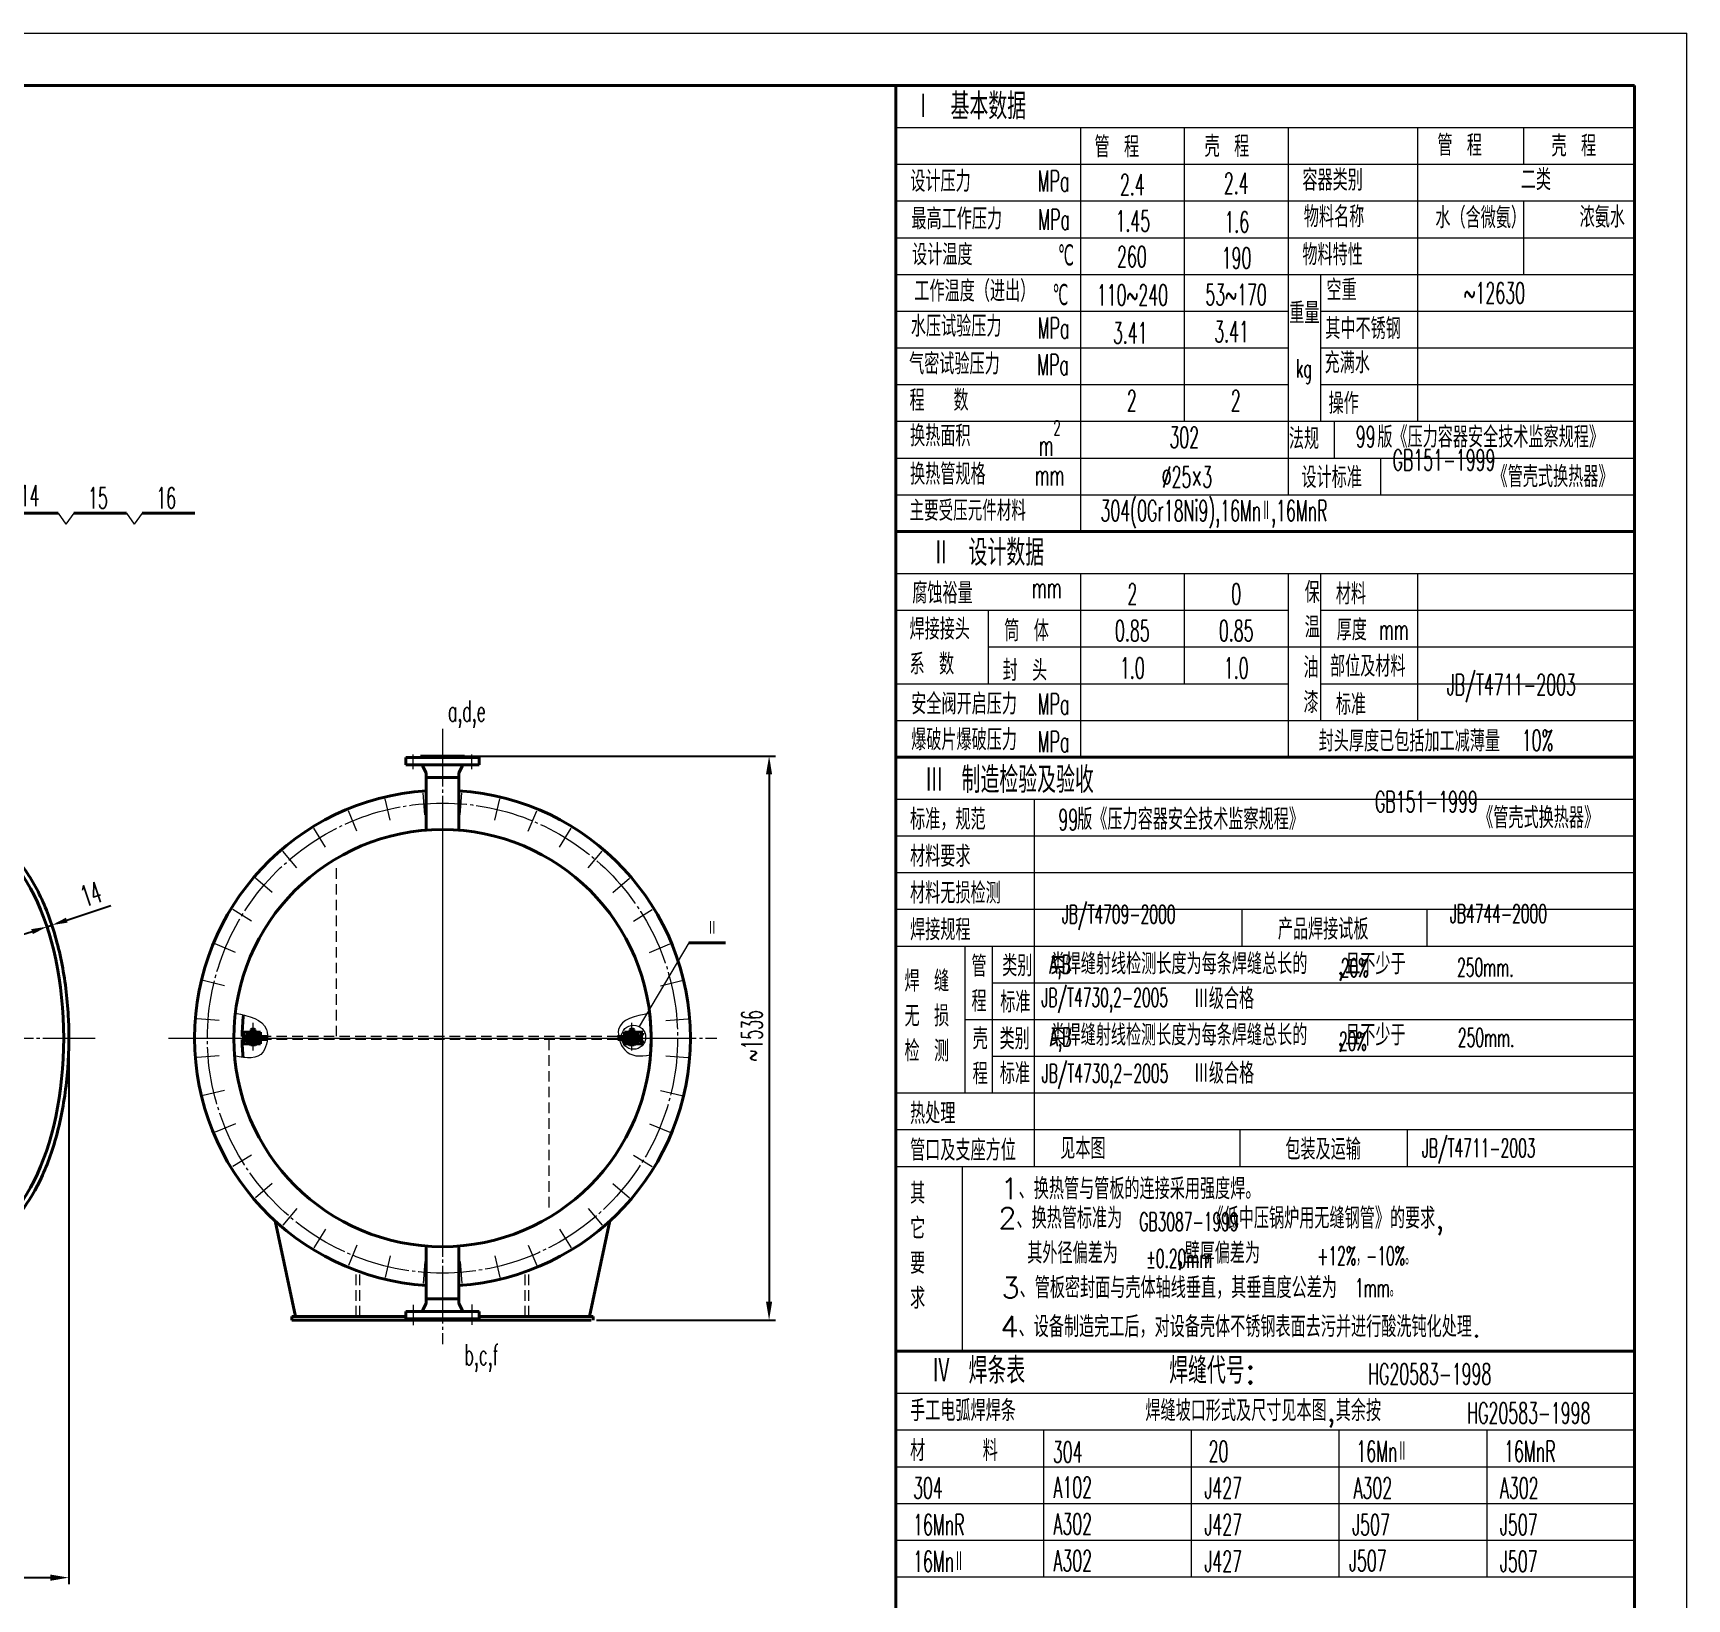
# Model space of a CAD drawing. Header units: millimetres. Extents: x 653 to 3278, y 1219 to 2187.
# Drawn here: x 2962.7 to 3277.9, y 1888.3 to 2186.8 of the extents above; entities that cross this region are included whole.
import ezdxf

# ---------------------------------------------------------------- set-up
doc = ezdxf.new("R2010")
doc.units = ezdxf.units.MM
doc.linetypes.add('JIS_02_2.0', pattern=[3, 2, -1])
doc.linetypes.add('JIS_08_11', pattern=[12.8, 11, -0.6, 0.6, -0.6])
for name, color, linetype, lineweight in [('图层1', 1, 'Continuous', 40), ('图层2', 4, 'JIS_08_11', 20), ('图层3', 2, 'Continuous', 20), ('图层4', 5, 'JIS_02_2.0', 20)]:
    doc.layers.add(name, color=color, linetype=linetype, lineweight=lineweight)
doc.styles.get("Standard").update_dxf_attribs({"font": 'romans.shx', "width": 0.55, "height": 4, "bigfont": 'gbcbig.shx'})
doc.styles.add('数字', font='romans.shx', dxfattribs={"width": 0.55, "height": 4, "bigfont": 'gbcbig.shx'})
doc.styles.add('样式 1', font='romans.shx', dxfattribs={"height": 4, "bigfont": 'gbcbig.shx'})
doc.styles.add('样式 2', font='romans.shx', dxfattribs={"width": 0.55, "height": 4, "bigfont": 'gbcbig.shx'})
doc.styles.add('样式 5', font='romans.shx', dxfattribs={"height": 5, "bigfont": 'gbcbig.shx'})
doc.dimstyles.new('副本 (2)ISO-25', dxfattribs={"dimtxt": 4, "dimasz": 3.5, "dimexe": 1.25, "dimexo": 0.625, "dimgap": 1.25, "dimtad": 1, "dimdsep": 46, "dimtxsty": 'Standard', "dimcen": 2.5, "dimadec": 1, "dimazin": 2, "dimtfac": 1, "dimtmove": 0, "dimatfit": 3, "dimfxl": 1, "dimarcsym": 0})
doc.dimstyles.new('副本 ISO-25', dxfattribs={"dimtxt": 4, "dimasz": 3, "dimexe": 1.25, "dimexo": 0.625, "dimgap": 1.25, "dimtad": 1, "dimdec": 1, "dimtxsty": 'Standard', "dimcen": 2.5, "dimazin": 2, "dimtfac": 1, "dimtdec": 1, "dimtmove": 0, "dimatfit": 3, "dimfxl": 1, "dimarcsym": 0})

# ---------------------------------------------------------------- blocks, each defined once
blk = doc.blocks.new('*D245')
at = {"layer": 'Defpoints', "color": 0}
for p in [(3040.71, 2048.99), (3069.41, 1941.47), (3102.95, 1941.47)]:
    blk.add_point(p, dxfattribs=at)
at = {"layer": '图层3', "color": 0, "lineweight": -2}
for p, q in [((3041.33, 2048.99), (3104.2, 2048.99)), ((3102.95, 2045.49), (3102.95, 1944.97)), ((3070.03, 1941.47), (3104.2, 1941.47))]:
    blk.add_line(p, q, dxfattribs=at)
at = {"layer": '图层3', "color": 0}
for points in [[(3102.36, 2045.49), (3103.53, 2045.49), (3102.95, 2048.99)], [(3102.36, 1944.97), (3103.53, 1944.97), (3102.95, 1941.47)]]:
    blk.add_solid(points, dxfattribs=at)
at = {"layer": '图层3', "color": 0, "insert": (3099.7, 1995.67), "char_height": 4, "attachment_point": 5, "rotation": 90}
blk.add_mtext('~1536', dxfattribs=at)
blk = doc.blocks.new('*D255')
at = {"layer": 'Defpoints', "color": 0}
for p in [(2508.75, 1995.23), (2969.49, 1995.23), (2969.49, 1892.39)]:
    blk.add_point(p, dxfattribs=at)
at = {"layer": '图层3', "color": 0, "lineweight": -2}
for p, q in [((2508.75, 1994.6), (2508.75, 1891.14)), ((2969.49, 1994.6), (2969.49, 1891.14)), ((2512.25, 1892.39), (2965.99, 1892.39))]:
    blk.add_line(p, q, dxfattribs=at)
at = {"layer": '图层3', "color": 0}
for points in [[(2512.25, 1892.97), (2512.25, 1891.8), (2508.75, 1892.39)], [(2965.99, 1892.97), (2965.99, 1891.8), (2969.49, 1892.39)]]:
    blk.add_solid(points, dxfattribs=at)
at = {"layer": '图层3', "color": 0, "insert": (2739.12, 1895.64), "char_height": 4, "attachment_point": 5}
blk.add_mtext('~6580', dxfattribs=at)
blk = doc.blocks.new('*D279')
at = {"layer": 'Defpoints', "color": 0}
for p in [(2965.32, 2016.45), (2966.25, 2016.76), (2966.25, 2016.76)]:
    blk.add_point(p, dxfattribs=at)
at = {"layer": '图层3', "color": 0, "lineweight": -2}
for p, q in [((2969.1, 2017.7), (2977.51, 2020.48)), ((2965.13, 2017.05), (2964.93, 2017.64)), ((2966.06, 2017.35), (2965.86, 2017.95)), ((2962.48, 2015.51), (2959.63, 2014.57)), ((2965.32, 2016.45), (2966.25, 2016.76))]:
    blk.add_line(p, q, dxfattribs=at)
at = {"layer": '图层3', "color": 0}
for points in [[(2968.95, 2018.18), (2969.26, 2017.23), (2966.25, 2016.76)], [(2962.32, 2015.99), (2962.63, 2015.04), (2965.32, 2016.45)]]:
    blk.add_solid(points, dxfattribs=at)
at = {"layer": '图层3', "color": 0, "insert": (2973.71, 2022.65), "char_height": 4, "attachment_point": 5, "rotation": 18.2805}
blk.add_mtext('14', dxfattribs=at)

msp = doc.modelspace()

# ---------------------------------------------------------------- linework, layer by layer
at = {"layer": '图层1'}
for p, q in [((2461.873, 2176.779), (3267.873, 2176.779)), ((3127.078, 2176.779), (3127.078, 1828.533)), ((3267.873, 1602.779), (3267.873, 2176.779)), ((2957.475, 2095.265), (2967.475, 2095.265)), ((2970.475, 2095.265), (2980.475, 2095.265)), ((2980.475, 2095.265), (2970.475, 2095.265)), ((2983.475, 2095.265), (2993.475, 2095.265)), ((2993.475, 2095.265), (2983.475, 2095.265)), ((3127.078, 2091.779), (3267.873, 2091.779)), ((3036.508, 2048.986), (3044.908, 2048.986)), ((3036.508, 2048.986), (3036.508, 2048.706)), ((3044.908, 2048.986), (3044.908, 2048.706)), ((3127.078, 2048.779), (3267.873, 2048.779)), ((3033.708, 2048.706), (3047.708, 2048.706)), ((3033.708, 2047.306), (3033.708, 2048.706)), ((3033.708, 2047.306), (3047.708, 2047.306)), ((3037.552, 2045.852), (3036.972, 2047.067)), ((3037.593, 2034.864), (3037.593, 2045.671)), ((3043.823, 2034.864), (3043.823, 2045.671)), ((3043.864, 2045.852), (3044.444, 2047.067)), ((3047.708, 2047.306), (3047.708, 2048.706)), ((3043.823, 2044.926), (3037.593, 2044.926)), ((3087.671, 2013.355), (3094.671, 2013.355)), ((3004.157, 1995.506), (3002.524, 1995.506)), ((3002.532, 1996.346), (3002.532, 1996.346)), ((3002.604, 1996.206), (3002.534, 1996.206)), ((3004.045, 1996.346), (3002.539, 1996.346)), ((3002.737, 1995.949), (3002.675, 1995.916)), ((3002.864, 1995.506), (3002.864, 1994.946)), ((3004.157, 1995.646), (3003.234, 1995.646)), ((3003.234, 1995.576), (3004.157, 1995.576)), ((3003.552, 1996.066), (3005.673, 1996.066)), ((3003.552, 1996.066), (3003.552, 1995.646)), ((3004.045, 1996.066), (3004.045, 1996.346)), ((3004.157, 1996.066), (3004.157, 1995.226)), ((3004.157, 1994.386), (3004.157, 1995.226)), ((3004.185, 1996.486), (3004.185, 1996.486)), ((3004.185, 1996.486), (3005.04, 1996.486)), ((3004.262, 1996.836), (3004.332, 1996.906)), ((3004.262, 1996.836), (3004.962, 1996.836)), ((3004.262, 1996.836), (3004.262, 1996.486)), ((3004.262, 1994.386), (3004.262, 1996.066)), ((3004.325, 1996.066), (3004.325, 1996.346)), ((3004.332, 1996.906), (3004.892, 1996.906)), ((3004.962, 1996.836), (3004.892, 1996.906)), ((3004.9, 1996.066), (3004.9, 1996.346)), ((3004.9, 1996.066), (3004.9, 1996.346)), ((3004.962, 1996.836), (3004.962, 1996.486)), ((3004.962, 1994.386), (3004.962, 1996.066)), ((3005.04, 1996.486), (3005.04, 1996.486)), ((3005.067, 1996.066), (3005.067, 1995.226)), ((3006.023, 1995.646), (3005.067, 1995.646)), ((3005.067, 1995.576), (3006.023, 1995.576)), ((3005.067, 1995.506), (3007.349, 1995.506)), ((3005.067, 1994.386), (3005.067, 1995.226)), ((3006.023, 1996.346), (3005.18, 1996.346)), ((3005.18, 1996.066), (3005.18, 1996.346)), ((3005.673, 1996.066), (3005.673, 1995.646)), ((3006.023, 1996.346), (3006.023, 1995.506)), ((3074.067, 1995.509), (3076.348, 1995.506)), ((3075.393, 1996.346), (3075.393, 1995.506)), ((3075.393, 1996.346), (3076.236, 1996.346)), ((3075.393, 1995.646), (3076.348, 1995.646)), ((3076.348, 1995.576), (3075.393, 1995.576)), ((3077.864, 1996.066), (3075.743, 1996.066)), ((3075.743, 1996.066), (3075.743, 1995.646)), ((3076.236, 1996.066), (3076.236, 1996.346)), ((3076.348, 1996.066), (3076.348, 1995.226)), ((3076.348, 1994.386), (3076.348, 1995.226)), ((3076.376, 1996.486), (3076.376, 1996.486)), ((3077.231, 1996.486), (3076.376, 1996.486)), ((3076.453, 1996.836), (3076.523, 1996.906)), ((3077.153, 1996.836), (3076.453, 1996.836)), ((3076.453, 1996.836), (3076.453, 1996.486)), ((3076.453, 1994.386), (3076.453, 1996.066)), ((3076.516, 1996.066), (3076.516, 1996.346)), ((3076.516, 1996.066), (3076.516, 1996.346)), ((3077.083, 1996.906), (3076.523, 1996.906)), ((3077.153, 1996.836), (3077.083, 1996.906)), ((3077.091, 1996.066), (3077.091, 1996.346)), ((3077.153, 1996.836), (3077.153, 1996.486)), ((3077.153, 1994.386), (3077.153, 1996.066)), ((3077.231, 1996.486), (3077.231, 1996.486)), ((3077.258, 1996.066), (3077.258, 1995.226)), ((3077.258, 1995.646), (3078.182, 1995.646)), ((3078.182, 1995.576), (3077.258, 1995.576)), ((3077.258, 1995.506), (3078.892, 1995.506)), ((3077.258, 1994.386), (3077.258, 1995.226)), ((3077.371, 1996.346), (3078.902, 1996.346)), ((3077.371, 1996.066), (3077.371, 1996.346)), ((3077.864, 1996.066), (3077.864, 1995.646)), ((3078.552, 1995.506), (3078.552, 1994.946)), ((3078.679, 1995.949), (3078.741, 1995.916)), ((3078.812, 1996.206), (3078.882, 1996.206)), ((3078.883, 1996.346), (3078.883, 1996.346)), ((3004.157, 1994.946), (3002.524, 1994.946)), ((3002.532, 1994.106), (3002.532, 1994.106)), ((3002.604, 1994.246), (3002.534, 1994.246)), ((3004.045, 1994.106), (3002.539, 1994.106)), ((3002.737, 1994.504), (3002.675, 1994.536)), ((3002.864, 1994.946), (3004.157, 1994.946)), ((3003.234, 1994.876), (3004.157, 1994.876)), ((3004.157, 1994.806), (3003.234, 1994.806)), ((3003.552, 1994.386), (3003.552, 1994.806)), ((3003.552, 1994.386), (3005.673, 1994.386)), ((3004.045, 1994.386), (3004.045, 1994.106)), ((3004.185, 1993.966), (3004.185, 1993.966)), ((3004.185, 1993.966), (3005.04, 1993.966)), ((3004.325, 1994.386), (3004.325, 1994.106)), ((3004.9, 1994.386), (3004.9, 1994.106)), ((3004.9, 1994.386), (3004.9, 1994.106)), ((3005.04, 1993.966), (3005.04, 1993.966)), ((3005.067, 1994.946), (3007.322, 1994.946)), ((3005.067, 1994.876), (3006.023, 1994.876)), ((3006.023, 1994.806), (3005.067, 1994.806)), ((3005.18, 1994.386), (3005.18, 1994.106)), ((3006.023, 1994.106), (3005.18, 1994.106)), ((3005.673, 1994.386), (3005.673, 1994.806)), ((3006.023, 1994.106), (3006.023, 1994.946)), ((3076.348, 1994.946), (3074.094, 1994.946)), ((3075.393, 1994.106), (3075.393, 1994.946)), ((3076.348, 1994.876), (3075.393, 1994.876)), ((3075.393, 1994.806), (3076.348, 1994.806)), ((3075.393, 1994.106), (3076.236, 1994.106)), ((3075.743, 1994.386), (3075.743, 1994.806)), ((3077.864, 1994.386), (3075.743, 1994.386)), ((3076.236, 1994.386), (3076.236, 1994.106)), ((3076.376, 1993.966), (3076.376, 1993.966)), ((3077.231, 1993.966), (3076.376, 1993.966)), ((3076.516, 1994.386), (3076.516, 1994.106)), ((3076.516, 1994.386), (3076.516, 1994.106)), ((3077.091, 1994.386), (3077.091, 1994.106)), ((3077.231, 1993.966), (3077.231, 1993.966)), ((3078.552, 1994.946), (3077.258, 1994.946)), ((3077.258, 1994.946), (3078.892, 1994.946)), ((3078.182, 1994.876), (3077.258, 1994.876)), ((3077.258, 1994.806), (3078.182, 1994.806)), ((3077.371, 1994.386), (3077.371, 1994.106)), ((3077.371, 1994.106), (3078.902, 1994.106)), ((3077.864, 1994.386), (3077.864, 1994.806)), ((3078.679, 1994.504), (3078.741, 1994.536)), ((3078.812, 1994.246), (3078.882, 1994.246)), ((3078.883, 1994.106), (3078.883, 1994.106)), ((3012.708, 1942.166), (3008.804, 1960.374)), ((3068.708, 1942.166), (3072.612, 1960.374)), ((3037.593, 1955.588), (3037.593, 1944.781)), ((3043.823, 1955.588), (3043.823, 1944.781)), ((3043.823, 1945.526), (3037.593, 1945.526)), ((3012.008, 1942.166), (3033.708, 1942.166)), ((3012.008, 1941.466), (3012.008, 1942.166)), ((3033.708, 1943.146), (3047.708, 1943.146)), ((3033.708, 1943.146), (3033.708, 1941.746)), ((3033.708, 1941.746), (3047.708, 1941.746)), ((3036.508, 1941.466), (3036.508, 1941.746)), ((3037.552, 1944.6), (3036.972, 1943.385)), ((3043.864, 1944.6), (3044.444, 1943.385)), ((3044.908, 1941.466), (3044.908, 1941.746)), ((3047.708, 1943.146), (3047.708, 1941.746)), ((3047.708, 1942.166), (3069.408, 1942.166)), ((3069.408, 1941.466), (3069.408, 1942.166)), ((3069.058, 1941.466), (3012.008, 1941.466)), ((3036.508, 1941.466), (3044.908, 1941.466)), ((3127.078, 1935.533), (3267.873, 1935.533))]:
    msp.add_line(p, q, dxfattribs=at)
msp.add_circle((3040.708, 1995.226), 39.76, dxfattribs=at)
for centre, radius, start, end in [((3036.593, 2046.886), 0.42, 25.51387, 90), ((3037.173, 2045.671), 0.42, 0, 25.51387), ((3044.243, 2045.671), 0.42, 154.48613, 180), ((3044.823, 2046.886), 0.42, 90, 154.48613), ((3040.708, 1995.226), 47.25, 93.78002, 266.21998), ((3040.708, 1995.226), 47.25, 273.78002, 86.21998), ((3040.708, 1995.226), 38.185, 173.36291, 179.57986), ((3040.708, 1995.226), 39.76, 355.38362, 6.82243), ((3003.234, 1996.206), 0.7, 180, 270), ((3003.234, 1996.206), 0.63, 180, 270), ((3003.234, 1996.206), 0.56, 207.39225, 270), ((3004.185, 1996.346), 0.14, 90, 180), ((3004.185, 1996.346), 0.14, 0, 90), ((3004.465, 1996.346), 0.14, 90, 180), ((3004.76, 1996.346), 0.14, 360, 90), ((3005.04, 1996.346), 0.14, 90, 180), ((3005.04, 1996.346), 0.14, 0, 90), ((3076.376, 1996.346), 0.14, 90, 180), ((3076.376, 1996.346), 0.14, 0, 90), ((3076.656, 1996.346), 0.14, 90, 180), ((3076.951, 1996.346), 0.14, 0, 90), ((3077.231, 1996.346), 0.14, 90, 180), ((3077.231, 1996.346), 0.14, 0, 90), ((3078.182, 1996.206), 0.7, 270, 0), ((3078.182, 1996.206), 0.63, 270, 0), ((3078.182, 1996.206), 0.56, 270, 332.60775), ((3040.708, 1995.226), 38.185, 180.42014, 185.57629), ((3003.234, 1994.246), 0.7, 90, 180), ((3003.234, 1994.246), 0.63, 90, 180), ((3003.234, 1994.246), 0.56, 90, 152.60775), ((3004.185, 1994.106), 0.14, 180, 270), ((3004.185, 1994.106), 0.14, 270, 360), ((3004.465, 1994.106), 0.14, 180, 270), ((3004.76, 1994.106), 0.14, 270, 360), ((3005.04, 1994.106), 0.14, 180, 270), ((3005.04, 1994.106), 0.14, 270, 360), ((3076.376, 1994.106), 0.14, 180, 270), ((3076.376, 1994.106), 0.14, 270, 0), ((3076.656, 1994.106), 0.14, 180, 270), ((3076.951, 1994.106), 0.14, 270, 0), ((3077.231, 1994.106), 0.14, 180, 270), ((3077.231, 1994.106), 0.14, 270, 360), ((3078.182, 1994.246), 0.7, 0, 90), ((3078.182, 1994.246), 0.63, 0, 90), ((3078.182, 1994.246), 0.56, 27.39225, 90), ((3037.173, 1944.781), 0.42, 334.48613, 0), ((3044.243, 1944.781), 0.42, 180, 205.51387), ((3036.593, 1943.566), 0.42, 270, 334.48613), ((3044.823, 1943.566), 0.42, 205.51387, 270)]:
    msp.add_arc(centre, radius, start, end, dxfattribs=at)
msp.add_ellipse((2949.264, 1995.226), major_axis=(0, 38.5), ratio=0.5, start_param=3.1415927, end_param=6.2831853, dxfattribs=at)
msp.add_open_spline([(2949.264, 1955.746), (2950.285, 1955.746), (2951.307, 1955.895), (2953.312, 1956.478), (2954.296, 1956.913), (2957.063, 1958.558), (2958.766, 1960.113), (2961.864, 1964.029), (2963.261, 1966.391), (2965.674, 1971.753), (2966.689, 1974.752), (2968.272, 1981.175), (2968.84, 1984.597), (2969.492, 1991.617), (2969.576, 1995.215), (2969.251, 2002.323), (2968.844, 2005.833), (2967.566, 2012.512), (2966.695, 2015.68), (2964.548, 2021.447), (2963.272, 2024.045), (2960.387, 2028.487), (2958.779, 2030.331), (2955.774, 2032.742), (2954.434, 2033.519), (2951.812, 2034.475), (2950.538, 2034.706), (2949.264, 2034.706)], degree=3, knots=[3.1415927, 3.1415927, 3.1415927, 3.1415927, 3.2860654, 3.2860654, 3.4305382, 3.4305382, 3.7051034, 3.7051034, 3.9796686, 3.9796686, 4.2542338, 4.2542338, 4.528799, 4.528799, 4.8033642, 4.8033642, 5.0779294, 5.0779294, 5.3524946, 5.3524946, 5.6270598, 5.6270598, 5.901625, 5.901625, 6.1029622, 6.1029622, 6.2831853, 6.2831853, 6.2831853, 6.2831853], dxfattribs=at)
at = {"layer": '图层2'}
for p, q in [((3040.708, 2054.198), (3040.708, 1936.884)), ((3035.108, 2046.504), (3035.108, 2049.304)), ((3046.308, 2046.504), (3046.308, 2049.304)), ((3030.739, 2036.752), (3029.761, 2040.825)), ((3037.357, 2037.8), (3037.029, 2041.976)), ((3044.059, 2037.8), (3044.387, 2041.976)), ((3050.677, 2036.752), (3051.655, 2040.825)), ((3024.365, 2034.681), (3022.762, 2038.551)), ((3040.708, 2036.911), (3040.708, 1953.541)), ((3057.051, 2034.681), (3058.654, 2038.551)), ((3018.394, 2031.638), (3016.205, 2035.211)), ((3063.021, 2031.638), (3065.21, 2035.211)), ((3012.973, 2027.7), (3010.252, 2030.885)), ((3068.443, 2027.7), (3071.164, 2030.885)), ((3008.235, 2022.961), (3005.049, 2025.682)), ((3073.181, 2022.961), (3076.367, 2025.682)), ((3004.296, 2017.54), (3000.724, 2019.729)), ((3077.12, 2017.54), (3080.692, 2019.729)), ((3001.253, 2011.569), (2997.383, 2013.172)), ((3080.162, 2011.569), (3084.033, 2013.172)), ((2999.183, 2005.196), (2995.109, 2006.174)), ((3082.233, 2005.196), (3086.307, 2006.174)), ((2998.134, 1998.577), (2993.958, 1998.906)), ((3083.282, 1998.577), (3087.458, 1998.906)), ((2503.754, 1995.226), (2974.494, 1995.226)), ((2988.458, 1995.226), (3092.958, 1995.226)), ((2999.022, 1995.226), (3082.394, 1995.226)), ((3004.612, 1992.862), (3004.612, 1998.105)), ((3073.935, 1995.226), (3078.903, 1995.226)), ((3076.803, 1992.862), (3076.803, 1998.105)), ((2998.134, 1991.876), (2993.958, 1991.547)), ((3083.282, 1991.876), (3087.458, 1991.547)), ((2999.183, 1985.257), (2995.109, 1984.279)), ((3082.233, 1985.257), (3086.307, 1984.279)), ((3001.253, 1978.884), (2997.383, 1977.28)), ((3080.162, 1978.884), (3084.033, 1977.28)), ((3004.296, 1972.913), (3000.724, 1970.724)), ((3077.12, 1972.913), (3080.692, 1970.724)), ((3008.235, 1967.491), (3005.049, 1964.771)), ((3073.181, 1967.491), (3076.367, 1964.771)), ((3012.973, 1962.753), (3010.252, 1959.567)), ((3068.443, 1962.753), (3071.164, 1959.567)), ((3018.394, 1958.814), (3016.205, 1955.242)), ((3063.021, 1958.814), (3065.21, 1955.242)), ((3024.365, 1955.772), (3022.762, 1951.901)), ((3057.051, 1955.772), (3058.654, 1951.901)), ((3030.739, 1953.701), (3029.761, 1949.627)), ((3037.357, 1952.653), (3037.029, 1948.476)), ((3044.059, 1952.653), (3044.387, 1948.476)), ((3050.677, 1953.701), (3051.655, 1949.627)), ((3035.108, 1944.403), (3035.108, 1940.488)), ((3046.308, 1944.456), (3046.308, 1940.556))]:
    msp.add_line(p, q, dxfattribs=at)
msp.add_circle((3040.708, 1995.226), 44.8, dxfattribs=at)
at = {"layer": '图层3'}
for p, q in [((2436.873, 2186.779), (3277.873, 2186.779)), ((3277.873, 1592.779), (3277.873, 2186.779)), ((3127.078, 2168.779), (3267.873, 2168.779)), ((3162.277, 2168.86), (3162.277, 2091.779)), ((3182.076, 2168.86), (3182.076, 2112.779)), ((3201.876, 2168.86), (3201.876, 2098.779)), ((3226.515, 2168.86), (3226.515, 2112.779)), ((3246.754, 2168.86), (3246.754, 2161.779)), ((3127.078, 2161.779), (3267.873, 2161.779)), ((3127.187, 2154.779), (3267.981, 2154.779)), ((3246.754, 2154.779), (3246.754, 2140.779)), ((3127.078, 2147.779), (3267.873, 2147.779)), ((3127.078, 2140.779), (3267.873, 2140.779)), ((3208.035, 2140.779), (3208.035, 2112.779)), ((3127.078, 2133.779), (3201.876, 2133.779)), ((3208.12, 2133.779), (3267.958, 2133.779)), ((3126.983, 2126.779), (3201.78, 2126.779)), ((3208.035, 2126.779), (3267.873, 2126.779)), ((3126.983, 2119.779), (3201.78, 2119.779)), ((3208.068, 2119.779), (3267.906, 2119.779)), ((3127.078, 2112.779), (3201.876, 2112.779)), ((3201.876, 2112.779), (3267.873, 2112.779)), ((3210.675, 2112.779), (3210.675, 2105.779)), ((3127.078, 2105.779), (3267.873, 2105.779)), ((3219.475, 2105.779), (3219.475, 2098.779)), ((3127.078, 2098.779), (3267.873, 2098.779)), ((2967.475, 2095.265), (2968.933, 2093.189)), ((2970.475, 2095.265), (2968.933, 2093.189)), ((2980.475, 2095.265), (2981.933, 2093.189)), ((2983.475, 2095.265), (2981.933, 2093.189)), ((3127.078, 2083.779), (3182.076, 2083.779)), ((3162.277, 2083.779), (3162.277, 2048.779)), ((3182.076, 2083.779), (3267.873, 2083.779)), ((3182.076, 2083.779), (3182.076, 2062.779)), ((3201.876, 2083.779), (3201.876, 2048.779)), ((3208.035, 2083.779), (3208.035, 2055.779)), ((3226.515, 2083.779), (3226.515, 2055.779)), ((3127.078, 2076.807), (3201.876, 2076.807)), ((3144.678, 2076.779), (3144.678, 2062.683)), ((3208.035, 2076.807), (3267.873, 2076.807)), ((3144.678, 2069.779), (3267.873, 2069.779)), ((3127.078, 2062.779), (3201.876, 2062.779)), ((3208.035, 2062.779), (3267.873, 2062.779)), ((3127.078, 2055.779), (3267.873, 2055.779)), ((3127.078, 2040.779), (3267.873, 2040.779)), ((3153.477, 2040.779), (3153.477, 1977.779)), ((3127.078, 2033.779), (3267.873, 2033.779)), ((3127.078, 2026.779), (3267.873, 2026.779)), ((3127.078, 2019.779), (3267.873, 2019.779)), ((3193.076, 2019.779), (3193.076, 2012.779)), ((3228.275, 2019.779), (3228.275, 2012.779)), ((3087.671, 2013.355), (3078.163, 1997.452)), ((3127.078, 2012.779), (3267.873, 2012.779)), ((3140.278, 2012.779), (3140.278, 1984.779)), ((3145.558, 1984.779), (3145.558, 2012.779)), ((3145.558, 2005.779), (3267.873, 2005.779)), ((3140.278, 1998.779), (3267.873, 1998.779)), ((3004.367, 1994.386), (3004.367, 1996.836)), ((3004.857, 1994.386), (3004.857, 1996.836)), ((3076.558, 1994.386), (3076.558, 1996.836)), ((3077.048, 1994.386), (3077.048, 1996.836)), ((3145.558, 1991.779), (3267.873, 1991.779)), ((3127.078, 1984.779), (3267.873, 1984.779)), ((3127.078, 1977.779), (3267.873, 1977.779)), ((3153.477, 1977.779), (3153.477, 1970.779)), ((3192.692, 1977.779), (3192.692, 1970.779)), ((3224.527, 1977.779), (3224.527, 1970.779)), ((3127.078, 1970.779), (3267.873, 1970.779)), ((3139.744, 1970.779), (3139.744, 1935.533)), ((3127.078, 1927.533), (3267.873, 1927.533)), ((3127.078, 1920.533), (3267.873, 1920.533)), ((3155.237, 1920.533), (3155.237, 1892.533)), ((3183.396, 1920.533), (3183.396, 1892.533)), ((3211.555, 1920.533), (3211.555, 1892.533)), ((3239.714, 1920.533), (3239.714, 1892.533)), ((3127.078, 1913.533), (3267.873, 1913.533)), ((3127.078, 1906.533), (3267.873, 1906.533)), ((3127.078, 1899.533), (3267.873, 1899.533)), ((3127.078, 1892.533), (3267.873, 1892.533))]:
    msp.add_line(p, q, dxfattribs=at)
msp.add_circle((3077.111, 1995.397), 2.308, dxfattribs=at)
for points, knots in [([(3001.229, 1999.949), (3003.882, 1999.463), (3008.054, 1998.528), (3006.878, 1991.051), (3003.4, 1991.248), (3001.091, 1991.852)], [0.5950814, 0.5950814, 0.5950814, 0.5950814, 10.2059202, 16.3474042, 24.8668447, 24.8668447, 24.8668447, 24.8668447]), ([(3080.186, 1999.949), (3077.395, 1999.443), (3073.123, 1998.506), (3075.248, 1991.715), (3078.363, 1991.641), (3080.339, 1992.026)], [0.5671176, 0.5671176, 0.5671176, 0.5671176, 10.2059202, 15.9975705, 23.613229, 23.613229, 23.613229, 23.613229])]:
    msp.add_open_spline(points, degree=3, knots=knots, dxfattribs=at)
at = {"layer": '图层4'}
for p, q in [((3020.433, 2027.584), (3020.433, 1995.506)), ((3074.067, 1995.509), (3007.349, 1995.506)), ((3074.094, 1994.946), (3007.322, 1994.946)), ((3060.983, 1994.946), (3060.983, 1962.869)), ((3024.258, 1942.166), (3024.258, 1950.932)), ((3024.958, 1942.166), (3024.958, 1950.679)), ((3056.458, 1942.166), (3056.458, 1950.679)), ((3057.158, 1942.166), (3057.158, 1950.932))]:
    msp.add_line(p, q, dxfattribs=at)

# ---------------------------------------------------------------- texts
at = {"layer": '图层3'}
for s, insert, char_height, width, attachment_point, style in [(' Ⅰ 基本数据', (3127.078, 2172.82), 5, 70.39731, 4, '样式 5'), (' MPa', (3156.41, 2158.555), 4, 19.7992, 5, '样式 2'), ('2.4', (3172.177, 2157.914), 4, 19.7992, 5, '样式 2'), ('2.4', (3191.976, 2158.119), 4, 19.7992, 5, '样式 2'), (' MPa', (3156.518, 2151.248), 4, 19.7992, 5, '样式 2'), ('1.45', (3172.285, 2150.934), 4, 19.7992, 5, '样式 2'), ('1.6', (3192.084, 2150.752), 4, 19.7992, 5, '样式 2'), (' {\\F|c134;℃}', (3158.774, 2144.465), 4, 19.7992, 5, '样式 2'), ('260', (3172.094, 2144.163), 4, 19.7992, 5, '样式 2'), ('190', (3192.034, 2143.918), 4, 19.7992, 5, '样式 2'), (' ℃', (3157.731, 2136.92), 4, 19.7992, 5, '样式 2'), ('110~240', (3172.196, 2136.848), 4, 19.7992, 5, '样式 2'), ('53~170', (3191.946, 2136.928), 4, 19.7992, 5, '样式 2'), ('~12630', (3241.166, 2137.247), 4, 19.7992, 5, '样式 2'), (' MPa', (3156.41, 2130.554), 4, 19.7992, 5, '样式 2'), ('3.41', (3171.783, 2129.621), 4, 19.7992, 5, '样式 2'), ('3.41', (3191.092, 2129.848), 4, 19.7992, 5, '样式 2'), (' MPa', (3156.314, 2123.554), 4, 19.7992, 5, '样式 2'), ('{\\F|c134;kg}', (3204.888, 2122.298), 3.52, 6.16928, 5, '样式 2'), ('2', (3172.081, 2116.699), 4, 19.7992, 5, '样式 2'), ('2', (3191.88, 2116.699), 4, 19.7992, 5, '样式 2'), ('m{\\H0.7x;\\S2^ ;}', (3156.41, 2109.554), 4, 19.7992, 5, '样式 2'), (' 99', (3215.903, 2109.859), 4, 19.7992, 5, '样式 2'), ('302', (3182.076, 2109.699), 4, 19.7992, 5, '样式 2'), (' GB151-1999', (3231.578, 2105.415), 4, 19.7992, 5, '样式 2'), ('mm', (3156.41, 2102.554), 4, 19.7992, 5, '样式 2'), ('%%C25{\\F|c134;×}3', (3182.588, 2102.163), 4, 19.7992, 5, '样式 2'), ('\\pt63.36;304(0Gr18Ni9),16MnⅡ,16MnR', (3187.738, 2095.082), 4, 52.79022, 5, '样式 2'), ('  Ⅱ 设计数据', (3127.078, 2087.739), 5, 55, 4, '样式 5'), (' mm', (3155.127, 2081.084), 4, 19.7992, 5, '样式 2'), ('2', (3172.177, 2079.887), 4, 19.7992, 5, '样式 2'), ('0', (3191.976, 2079.887), 4, 19.7992, 5, '样式 2'), ('0.85', (3172.177, 2072.859), 4, 19.7992, 5, '样式 2'), ('0.85', (3191.976, 2072.859), 4, 19.7992, 5, '样式 2'), ('{\\H1x;mm}', (3222.029, 2073.112), 4, 19.7992, 5, '样式 2'), ('1.0', (3172.177, 2065.763), 4, 19.7992, 5, '样式 2'), ('1.0', (3191.976, 2065.763), 4, 19.7992, 5, '样式 2'), (' JB/T4711-2003', (3244.404, 2061.939), 4, 19.7992, 5, '样式 2'), ('a,d,e', (3041.754, 2059.588), 4, 29.23843, 1, '数字'), (' MPa', (3156.41, 2058.883), 4, 19.7992, 5, '样式 2'), (' MPa', (3156.41, 2051.714), 4, 19.7992, 5, '样式 2'), ('{\\F|c134;10%}', (3249.416, 2051.978), 4, 19.7992, 5, '样式 2'), ('  Ⅲ 制造检验及验收', (3125.757, 2044.431), 5, 70.39731, 4, '样式 5'), (' GB151-1999', (3228.217, 2040.268), 4, 19.7992, 5, '样式 2'), (' 99', (3159.211, 2036.887), 4, 19.7992, 5, '样式 2'), (' JB/T4709-2000', (3169.57, 2018.236), 3.52, 19.7992, 5, '样式 2'), (' JB4744-2000', (3241.289, 2018.939), 3.52, 19.7992, 5, '样式 2'), ('Ⅱ', (3091.083, 2017.645), 2.8, 9.3583, 1, '样式 1'), (' JB/T4730,2-2005', (3153.515, 2002.365), 3.52, 57.2, 4, '样式 2'), (' JB/T4730,2-2005', (3153.567, 1987.926), 3.52, 57.2, 4, '样式 2'), ('%%P0.20mm', (3174.825, 1953.226), 3.52, 54.44267, 4, '样式 2'), ('+12%，-10%。', (3207.392, 1953.671), 3.52, 54.44267, 4, '样式 2'), ('1mm。', (3214.617, 1947.638), 3.52, 54.44267, 4, '样式 2'), ('b,c,f', (3044.905, 1936.863), 4, 28.73066, 1, '数字'), ('HG20583-1998', (3228.861, 1931.223), 4, 31.95063, 5, '样式 2'), ('HG20583-1998', (3247.745, 1923.759), 4, 27.25251, 5, '样式 2'), ('304', (3157.03, 1916.368), 4, 28.15896, 4, '样式 2'), ('{\\H1x;20}', (3186.714, 1916.477), 4, 28.15896, 4, '样式 2'), ('16MnⅡ', (3214.873, 1916.477), 4, 28.15896, 4, '样式 2'), ('16MnR', (3243.032, 1916.477), 4, 28.15896, 4, '样式 2'), ('304', (3130.396, 1909.477), 4, 28.15896, 4, '样式 2'), ('A102', (3157.155, 1909.613), 4, 28.15896, 4, '样式 2'), ('{\\H1x;J427}', (3185.927, 1909.502), 4, 28.15896, 4, '样式 2'), ('A302', (3214.347, 1909.491), 4, 28.15896, 4, '样式 2'), ('A302', (3242.245, 1909.502), 4, 28.15896, 4, '样式 2'), ('16MnR', (3130.396, 1902.477), 4, 28.15896, 4, '样式 2'), ('A302', (3157.155, 1902.613), 4, 28.15896, 4, '样式 2'), ('{\\H1x;J427}', (3185.927, 1902.502), 4, 28.15896, 4, '样式 2'), ('J507', (3214.086, 1902.502), 4, 28.15896, 4, '样式 2'), ('J507', (3242.245, 1902.502), 4, 28.15896, 4, '样式 2'), ('A302', (3157.155, 1895.613), 4, 28.15896, 4, '样式 2'), ('{\\H1x;J427}', (3185.927, 1895.502), 4, 28.15896, 4, '样式 2'), ('J507', (3213.473, 1895.613), 4, 28.15896, 4, '样式 2'), ('J507', (3242.245, 1895.502), 4, 28.15896, 4, '样式 2'), ('16MnⅡ', (3130.396, 1895.477), 4, 28.15896, 4, '样式 2')]:
    msp.add_mtext(s, dxfattribs=dict(at, insert=insert, char_height=char_height, width=width, attachment_point=attachment_point, style=style))
for s, insert, char_height, attachment_point, style in [('管 程', (3164.974, 2165.07), 4, 4, '样式 1'), ('壳 程', (3185.953, 2165.165), 4, 4, '样式 1'), ('管 程', (3230.311, 2165.377), 4, 4, '样式 1'), ('壳 程', (3252.07, 2165.255), 4, 4, '样式 1'), (' 设计压力    ', (3127.114, 2158.523), 4, 4, '样式 1'), (' 容器类别', (3201.848, 2158.745), 4, 4, '样式 1'), ('二类', (3246.222, 2158.838), 4, 4, '样式 1'), (' 最高工作压力   ', (3127.331, 2151.349), 4, 4, '样式 1'), (' 物料名称', (3202.122, 2151.76), 4, 4, '样式 1'), ('水（含微氨）', (3229.935, 2151.545), 4, 4, '样式 1'), ('浓氨水', (3257.422, 2151.699), 4, 4, '样式 1'), (' 设计温度       ', (3127.462, 2144.528), 4, 4, '样式 1'), (' 物料特性', (3201.848, 2144.526), 4, 4, '样式 1'), (' 空重', (3206.435, 2137.79), 4, 4, '样式 1'), ('工作温度（进出）  ', (3130.639, 2137.564), 4, 4, '样式 1'), ('重量', (3202.094, 2133.421), 4, 4, '样式 1'), (' 水压试验压力  ', (3127.222, 2130.887), 4, 4, '样式 1'), (' 其中不锈钢', (3206.207, 2130.439), 4, 4, '样式 1'), (' 气密试验压力   ', (3126.887, 2123.707), 4, 4, '样式 1'), (' 充满水', (3206.079, 2123.917), 4, 4, '样式 1'), (' 程  数       ', (3126.983, 2116.768), 4, 4, '样式 1'), (' 操作', (3206.825, 2116.194), 4, 4, '样式 1'), (' 换热面积       ', (3127.078, 2109.994), 4, 4, '样式 1'), (' 法规', (3199.27, 2109.473), 4, 4, '样式 1'), (' 版《压力容器安全技术监察规程》', (3216.128, 2109.765), 4, 4, '样式 1'), (' 换热管规格    ', (3127.078, 2102.687), 4, 4, '样式 1'), ('设计标准', (3204.411, 2102.088), 4, 4, '样式 1'), (' 《管壳式换热器》', (3238.098, 2102.217), 4, 4, '样式 1'), (' 主要受压元件材料', (3127.078, 2095.742), 3.85, 4, '样式 1'), (' 腐蚀裕量    ', (3127.49, 2080.022), 4, 4, '样式 1'), ('保\\P温', (3205.028, 2076.841), 4, 4, '样式 1'), (' 材料', (3208.221, 2079.871), 4, 4, '样式 1'), (' 焊接接头\\P 系 数', (3126.97, 2069.831), 4, 4, '样式 1'), (' 筒 体', (3145.03, 2072.857), 4, 4, '样式 1'), (' 厚度', (3208.38, 2073.022), 4, 4, '样式 1'), (' 封 头', (3144.71, 2065.302), 4, 4, '样式 1'), ('油\\P漆', (3204.789, 2062.516), 4, 4, '样式 1'), (' 部位及材料', (3207.103, 2066.104), 4, 4, '样式 1'), (' 安全阀开启压力 ', (3127.289, 2058.9), 4, 4, '样式 1'), (' 标准', (3208.221, 2058.821), 4, 4, '样式 1'), (' 爆破片爆破压力  ', (3127.289, 2052.079), 4, 4, '样式 1'), ('  封头厚度已包括加工减薄量', (3202.206, 2051.821), 4, 4, '样式 1'), (' 标准，规范', (3127.078, 2036.859), 4, 4, '样式 1'), (' 版《压力容器安全技术监察规程》', (3158.931, 2036.925), 4, 4, '样式 1'), (' {\\F|c134;《管壳式换热器》}', (3235.35, 2037.214), 4, 4, '样式 1'), (' 材料要求', (3127.078, 2029.859), 4, 4, '样式 1'), (' 材料无损检测', (3127.078, 2022.859), 4, 4, '样式 1'), (' 焊接规程', (3127.078, 2015.859), 4, 4, '样式 1'), (' 产品焊接试板', (3197.16, 2015.967), 4, 4, '样式 1'), ('管\\P程', (3141.52, 2005.582), 4, 4, '样式 1'), ('类别', (3147.368, 2009.007), 4, 4, '样式 1'), ('A,B', (3158.417, 2008.745), 3.52, 5, '样式 2'), ('    类焊缝射线检测长度为每条焊缝总长的  ,且不少于', (3145.617, 2008.764), 4, 4, '样式 1'), ('焊 缝\\P无 损\\P检 测', (3128.761, 1999.435), 4, 4, '样式 1'), ('20%', (3214.564, 2008.613), 3.52, 5, '样式 2'), ('250mm.', (3239.472, 2008.718), 3.52, 5, '样式 2'), ('Ⅲ级合格', (3183.872, 2002.742), 4, 4, '样式 1'), ('标准', (3147.011, 2002.082), 4, 4, '样式 1'), ('壳\\P程', (3141.742, 1991.762), 4, 4, '样式 1'), ('类别', (3146.867, 1995.065), 4, 4, '样式 1'), ('A,B', (3158.525, 1994.898), 3.52, 5, '样式 2'), ('    类焊缝射线检测长度为每条焊缝总长的  ,且不少于', (3145.597, 1995.196), 4, 4, '样式 1'), ('20%', (3214.213, 1994.613), 3.52, 5, '样式 2'), ('250mm.', (3239.62, 1995.333), 3.52, 5, '样式 2'), ('标准', (3146.925, 1988.501), 4, 4, '样式 1'), ('Ⅲ级合格', (3183.88, 1988.512), 4, 4, '样式 1'), (' 热处理', (3127.078, 1980.859), 4, 4, '样式 1'), (' 管口及支座方位', (3127.078, 1973.859), 4, 4, '样式 1'), ('见本图', (3158.437, 1974.197), 4, 4, '样式 1'), ('包装及运输', (3201.335, 1974.032), 4, 4, '样式 1'), ('JB/T4711-2003', (3227.355, 1973.689), 3.52, 4, '样式 2'), (' 其\\P 它\\P 要\\P 求', (3127.078, 1955.637), 4, 4, '样式 1'), (' 1、换热管与管板的连接采用强度焊。', (3144.341, 1966.493), 4, 4, '样式 1'), (' 2、换热管标准为      《低中压锅炉用无缝钢管》的要求,\\P   其外径偏差为    ,壁厚偏差为', (3143.924, 1956.967), 4, 4, '样式 1'), (' GB3087-1999', (3172.181, 1960.233), 3.52, 4, '样式 2'), (' 3、管板密封面与壳体轴线垂直，其垂直度公差为', (3144.526, 1947.584), 4, 4, '样式 1'), (' 4、设备制造完工后，对设备壳体不锈钢表面去污并进行酸洗钝化处理.', (3144.331, 1940.153), 4, 4, '样式 1'), ('  Ⅳ 焊条表        焊缝代号:', (3127.078, 1931.846), 5, 4, '样式 5'), (' 手工电弧焊焊条         焊缝坡口形式及尺寸见本图,其余按', (3127.078, 1923.613), 4, 4, '样式 1'), (' 材    料', (3127.078, 1916.613), 4, 4, '样式 1')]:
    msp.add_mtext(s, dxfattribs=dict(at, insert=insert, char_height=char_height, attachment_point=attachment_point, style=style))
at = {"layer": '图层3', "char_height": 4, "attachment_point": 5}
for s, insert, width in [('14', (2962.001, 2098.607), 10.9467), ('15', (2975.037, 2098.169), 10.8756), ('16', (2988.037, 2098.169), 10.8756)]:
    msp.add_mtext(s, dxfattribs=dict(at, insert=insert, width=width))

# ---------------------------------------------------------------- dimensions: what is measured, and where the dimension line sits
at = {"layer": '图层3'}
dim = msp.add_linear_dim(base=(3102.946, 1941.466), p1=(3040.708, 2048.986), p2=(3069.408, 1941.466), angle=90, text='~1536', dimstyle='副本 (2)ISO-25', dxfattribs=at)
dim.commit()
dim.dimension.update_dxf_attribs({"geometry": '*D245', "text_midpoint": (3102.946, 1995.675), "dimtype": 160})
dim = msp.add_aligned_dim(p1=(2965.324, 2016.453), p2=(2966.254, 2016.761), distance=0, text='14', dimstyle='副本 ISO-25', dxfattribs=at)
dim.commit()
dim.dimension.update_dxf_attribs({"geometry": '*D279', "text_midpoint": (2973.711, 2022.647)})
dim = msp.add_linear_dim(base=(2969.494, 1892.386), p1=(2508.754, 1995.226), p2=(2969.494, 1995.226), text='~6580', dimstyle='副本 (2)ISO-25', dxfattribs=at)
dim.commit()
dim.dimension.update_dxf_attribs({"geometry": '*D255', "text_midpoint": (2739.124, 1892.386), "dimtype": 160})

doc.saveas('drawing.dxf')
